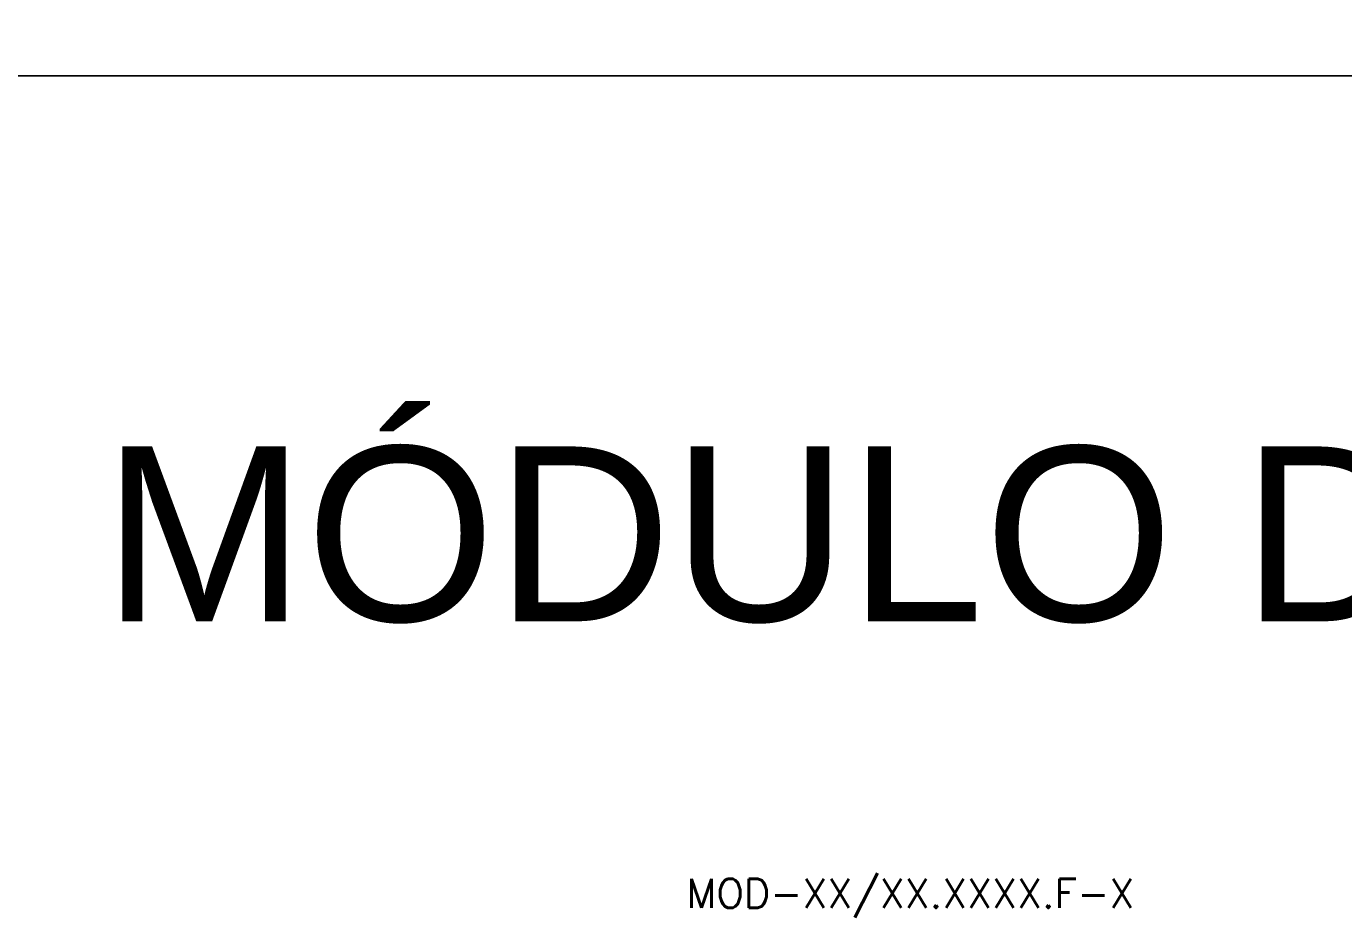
# Model space of a CAD drawing. Extents: x 31872 to 38560, y -10719 to -1519.
# Drawn here: x 34599.9 to 34712.9, y -5858.8 to -5782.4 of the extents above; entities that cross this region are included whole.
import ezdxf

# ---------------------------------------------------------------- set-up
doc = ezdxf.new("R2010")
doc.units = ezdxf.units.DM
doc.header["$MEASUREMENT"] = 0
doc.layers.add('10.1-Caixas Subterrâneas', color=5, linetype='Continuous')
doc.layers.add('20.7-DGO', color=1, linetype='Continuous')
doc.styles.add('ARIAL', font='arial.ttf')
doc.styles.add('ROMANS', font='romans.shx')

# ---------------------------------------------------------------- blocks, each defined once
blk = doc.blocks.new('Inst Sub-Bastidor (MODULO ÓPT DGO 288F-288 ADAP)')
at = {"layer": '20.7-DGO', "color": 0, "lineweight": 0, "style": 'ROMANS', "flags": 3}
for tag, p in [('QTDE', (1.064, 1.199)), ('FATOR', (1.064, 0.827)), ('ID_ATIVIDADE', (1.064, 0.455))]:
    blk.add_attdef(tag, p, '', height=0.25, dxfattribs=at)
at = {"layer": '20.7-DGO', "color": 0, "lineweight": 0, "style": 'ROMANS'}
blk.add_attdef('FID', (1.064, 0.083), '', height=0.25, dxfattribs=at)

msp = doc.modelspace()

# ---------------------------------------------------------------- linework, layer by layer
at = {"color": 0, "lineweight": 0}
msp.add_lwpolyline([(34291.48, -5786.61), (35085.13, -5786.61), (35085.13, -5586.39)], dxfattribs=at)
msp.add_lwpolyline([(35085.13, -5786.61), (34291.48, -5786.61), (34291.48, -6387.3), (35085.13, -6387.3)], close=True, dxfattribs=at)

# ---------------------------------------------------------------- block references
at = {"layer": '20.7-DGO', "color": 0, "lineweight": 0}
ref = msp.add_blockref('Inst Sub-Bastidor (MODULO ÓPT DGO 288F-288 ADAP)', (34645.88, -5858.84), dxfattribs=dict(at, xscale=10, yscale=10, zscale=10))
ref.add_attrib('FID', 'MOD-XX/XX.XXXX.F-X', (34656.52, -5858), dxfattribs={"layer": '10.1-Caixas Subterrâneas', "color": 0, "lineweight": 0, "height": 2.4981, "style": 'ROMANS'})

# ---------------------------------------------------------------- texts
at = {"color": 7, "style": 'ARIAL'}
msp.add_text('MÓDULO DGO', height=15, dxfattribs=at).set_placement((34606.37, -5833.41))

doc.saveas('drawing.dxf')
